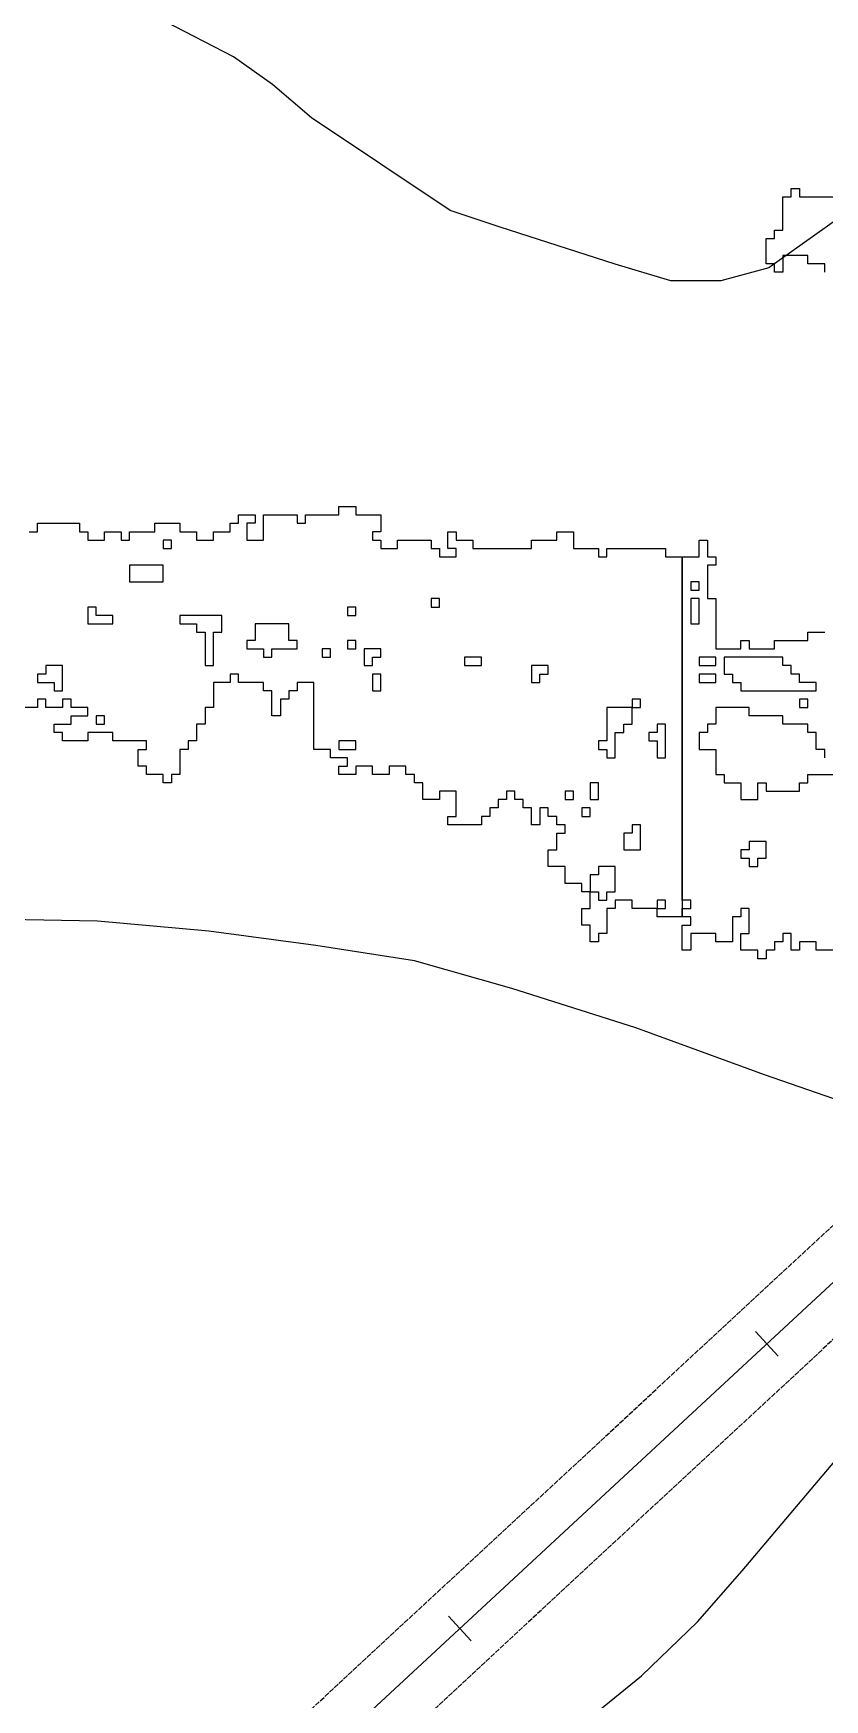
# Model space of a CAD drawing. Header units: metres. Extents: x 553506 to 563855, y 142925 to 150243.
# Drawn here: x 556845 to 557034, y 148017 to 148415 of the extents above; entities that cross this region are included whole.
import ezdxf

# ---------------------------------------------------------------- set-up
doc = ezdxf.new("R2010")
doc.units = ezdxf.units.M
doc.linetypes.add('DASHED', pattern=[1.524, 1.27, -0.254])
for name, color, linetype in [('C-ANCIENT_WOODLAND', 94, 'Continuous'), ('C-FLOOD_ZONE_3', 150, 'Continuous'), ('C-ROADS', 33, 'Continuous'), ('E-132KV-UGC-CHAINAGE', 7, 'Continuous'), ('E-132KV-UGC-ROUTE', 1, 'Continuous'), ('E-132KV-UGC-SWATHE', 4, 'DASHED')]:
    doc.layers.add(name, color=color, linetype=linetype)

msp = doc.modelspace()

# ---------------------------------------------------------------- linework, layer by layer
at = {"layer": 'C-ANCIENT_WOODLAND'}
msp.add_lwpolyline([(557037.1532, 148370.7172), (557020.6779, 148359.0154), (557009.175, 148355.9184), (557009.175, 148355.9184), (556997.2296, 148355.9184), (556983.957, 148359.9002), (556956.5269, 148368.7486), (556944.5816, 148372.7304), (556911.4001, 148394.8514), (556902.1092, 148402.815), (556892.8184, 148409.4513), (556876.4488, 148417.8573)], dxfattribs=at)
at = {"layer": 'C-FLOOD_ZONE_3'}
for points in [[(557033.9994, 148357.9994), (557033.999, 148359.999), (557031.9995, 148359.999), (557029.9994, 148359.9994), (557029.999, 148361.999), (557026.001, 148361.999), (557024.001, 148361.999), (557024.0006, 148357.9994), (557021.9994, 148357.9994), (557021.999, 148359.999), (557019.9994, 148359.9994), (557019.9993, 148366.0005), (557021.999, 148366.001), (557021.9994, 148368.0006), (557023.999, 148368.001), (557023.999, 148372.001), (557023.9993, 148376.0005), (557025.999, 148376.001), (557025.9995, 148378.0007), (557028.0006, 148378.0006), (557028.001, 148376.001), (557030, 148376.001), (557032.001, 148376.001), (557033.999, 148376.001), (557038.001, 148376.001)], [(556843.9994, 148296.0006), (556845.999, 148296.001), (556845.9994, 148298.0006), (556856.0006, 148298.0006), (556856.001, 148296.001), (556858.0006, 148296.0006), (556858.001, 148294.001), (556861.999, 148294.001), (556861.9994, 148296.0006), (556866.0006, 148296.0006), (556866.001, 148294.001), (556867.999, 148294.001), (556867.9994, 148296.0006), (556873.999, 148296.001), (556873.9994, 148298.0006), (556880.0006, 148298.0006), (556880.001, 148296.001), (556882.001, 148296.001), (556884.0006, 148296.0006), (556884.001, 148294.001), (556887.999, 148294.001), (556887.9994, 148296.0006), (556891.999, 148296.001), (556891.9994, 148298.0006), (556893.999, 148298.001), (556893.9994, 148300.0006), (556898.0006, 148300.0006), (556898.0006, 148297.9994), (556896.001, 148297.999), (556896.001, 148294.001), (556899.999, 148294.001), (556899.9994, 148300.0006), (556903.999, 148300.001), (556908.0006, 148300.0006), (556908.001, 148298.001), (556909.999, 148298.001), (556909.9994, 148300.0006), (556917.999, 148300.001), (556917.9994, 148302.0006), (556922.0006, 148302.0006), (556922.001, 148300.001), (556928.0006, 148300.0006), (556928.0006, 148295.9994), (556926.001, 148295.999), (556926.001, 148294.001), (556928.0006, 148294.0006), (556928.001, 148292.001), (556931.999, 148292.001), (556931.9994, 148294.0006), (556940.0006, 148294.0006), (556940.001, 148292.001), (556942.0006, 148292.0006), (556942.001, 148290.001), (556945.999, 148290.001), (556945.999, 148291.999), (556943.9994, 148291.9994), (556943.9994, 148296.0006), (556946.0006, 148296.0006), (556946.001, 148294.001), (556950.0006, 148294.0006), (556950.001, 148292.001), (556963.999, 148292.001), (556963.9994, 148294.0006), (556969.999, 148294.001), (556969.9994, 148296.0006), (556974.0006, 148296.0006), (556974.001, 148292.001), (556980.0006, 148292.0006), (556980.001, 148290.001), (556981.999, 148290.001), (556981.9994, 148292.0006), (556996.0006, 148292.0006), (556996.001, 148290.001), (557000, 148290.001), (557000, 148260.001), (557000, 148255.999), (557000, 148203.999), (556993.9994, 148203.9994), (556994, 148206), (556989.999, 148205.999), (556987.9994, 148205.9994), (556987.9994, 148205.9994), (556987.999, 148207.999), (556984.001, 148207.999), (556984.0006, 148205.9994), (556982.001, 148205.999), (556982.0006, 148199.9994), (556980.001, 148199.999), (556980.0006, 148197.9994), (556977.9994, 148197.9994), (556977.999, 148199.999), (556977.999, 148201.999), (556975.9994, 148201.9994), (556975.9994, 148206.0006), (556977.999, 148206.001), (556978, 148210), (556975.9994, 148209.9994), (556975.999, 148211.999), (556971.9995, 148211.9993), (556971.999, 148215.999), (556967.9994, 148215.9994), (556967.9994, 148220.0006), (556969.999, 148220.001), (556969.9994, 148224.0006), (556971.999, 148224.001), (556971.999, 148225.999), (556969.9994, 148225.9994), (556969.999, 148227.999), (556967.9994, 148227.9994), (556967.999, 148229.999), (556966.001, 148229.999), (556966.0006, 148225.9994), (556963.9995, 148225.9993), (556963.999, 148229.999), (556961.9994, 148229.9994), (556961.999, 148231.999), (556959.9994, 148231.9994), (556959.999, 148233.999), (556958.001, 148233.999), (556958.0006, 148231.9994), (556956.001, 148231.999), (556956.0006, 148229.9994), (556954.001, 148229.999), (556954.0006, 148227.9994), (556952.001, 148227.999), (556952.0005, 148225.9993), (556948.001, 148225.999), (556943.9994, 148225.9994), (556943.9994, 148228.0006), (556945.999, 148228.001), (556945.999, 148233.999), (556942.001, 148233.999), (556942.0007, 148231.9995), (556937.9994, 148231.9994), (556937.999, 148235.999), (556935.9994, 148235.9994), (556935.999, 148237.999), (556933.9994, 148237.9994), (556933.999, 148239.999), (556930.001, 148239.999), (556930.0006, 148237.9994), (556925.9994, 148237.9994), (556925.999, 148239.999), (556922.001, 148239.999), (556922.0006, 148237.9994), (556917.9994, 148237.9994), (556917.9994, 148240.0006), (556919.999, 148240.001), (556919.999, 148241.999), (556915.9994, 148241.9994), (556915.999, 148243.999), (556911.9994, 148243.9994), (556911.999, 148259.999), (556908.001, 148259.999), (556908.0006, 148257.9994), (556906.001, 148257.999), (556906.0006, 148255.9994), (556904.001, 148255.999), (556904.0006, 148251.9994), (556901.9994, 148251.9994), (556901.999, 148257.999), (556899.9994, 148257.9994), (556899.999, 148259.999), (556893.9994, 148259.9994), (556893.999, 148261.999), (556892.001, 148261.999), (556892.0006, 148259.9994), (556888.001, 148259.999), (556888.0006, 148253.9994), (556886.001, 148253.999), (556886.0006, 148249.9994), (556884.001, 148249.999), (556884.0006, 148245.9994), (556882.001, 148245.999), (556882.0006, 148243.9994), (556880.001, 148243.999), (556880.001, 148241.999), (556880.0006, 148237.9994), (556878.001, 148237.999), (556878.0006, 148235.9994), (556875.9994, 148235.9994), (556875.999, 148237.999), (556871.9994, 148237.9994), (556871.999, 148239.999), (556869.9994, 148239.9994), (556869.9993, 148244.0005), (556871.999, 148244.001), (556871.999, 148245.999), (556865.999, 148245.999), (556863.9994, 148245.9994), (556863.999, 148247.999), (556858.001, 148247.999), (556858.0006, 148245.9994), (556851.9994, 148245.9994), (556851.999, 148247.999), (556849.9994, 148247.9994), (556849.9994, 148250.0006), (556853.999, 148250.001), (556853.9994, 148252.0006), (556857.999, 148252.001), (556857.999, 148253.999), (556853.9994, 148253.9994), (556853.999, 148255.999), (556852.001, 148255.999), (556852.0006, 148253.9994), (556847.9994, 148253.9994), (556847.999, 148255.999), (556846.001, 148255.999), (556846.0006, 148253.9994), (556842.001, 148253.999)], [(557036.0006, 148195.9994), (557031.9994, 148195.9994), (557031.999, 148197.999), (557028.001, 148197.999), (557028.0006, 148195.9994), (557025.9994, 148195.9994), (557025.999, 148199.999), (557024.001, 148199.999), (557024.0006, 148197.9994), (557022.001, 148197.999), (557022.0006, 148195.9994), (557020.001, 148195.999), (557020.0006, 148193.9994), (557017.9994, 148193.9994), (557017.999, 148195.999), (557013.9994, 148195.9994), (557013.9994, 148200.0006), (557015.999, 148200.001), (557015.999, 148205.999), (557014.001, 148205.999), (557014.0006, 148203.9994), (557012.001, 148203.999), (557012.0006, 148197.9994), (557012.0006, 148197.9994), (557007.9994, 148197.9994), (557007.999, 148199.999), (557002.001, 148199.999), (557002.0006, 148195.9994), (557000, 148195.999), (557000, 148202.001), (557001.999, 148202.001), (557001.999, 148203.999), (557000, 148203.999), (557000.0005, 148206.001), (557001.999, 148206.001), (557001.999, 148207.999), (557000.0007, 148207.999), (557000, 148255.999), (557000, 148260.001), (557000, 148290.001), (557003.999, 148290.001), (557003.9994, 148294.0006), (557006.0006, 148294.0006), (557006.001, 148290.001), (557008.0007, 148290.0005), (557008.0006, 148287.9994), (557006.001, 148287.999), (557006.001, 148285.999), (557006.001, 148284.001), (557006.001, 148280.001), (557008.0006, 148280.0006), (557008.001, 148268.001), (557013.999, 148268.001), (557013.9994, 148270.0006), (557016.0006, 148270.0006), (557016.001, 148268.001), (557021.999, 148268.001), (557021.9994, 148270.0006), (557029.999, 148270.001), (557029.9994, 148272.0006), (557034.0006, 148272.0006)], [(557033.9994, 148241.9994), (557033.999, 148243.999), (557031.9993, 148243.9995), (557031.999, 148245.999), (557031.999, 148247.999), (557029.9994, 148247.9994), (557029.999, 148249.999), (557027.999, 148249.999), (557026.0005, 148249.999), (557023.9994, 148249.9994), (557023.999, 148251.999), (557021.9995, 148251.999), (557018, 148251.999), (557015.9994, 148251.9994), (557015.999, 148253.999), (557013.9995, 148253.999), (557012.001, 148253.999), (557010, 148253.999), (557008.001, 148253.999), (557008.001, 148251.999), (557008.0006, 148249.9994), (557006.001, 148249.999), (557006.0006, 148247.9994), (557004.001, 148247.999), (557004.001, 148244.001), (557008.0006, 148244.0006), (557008.001, 148240.001), (557008.001, 148238.001), (557010.0006, 148238.0006), (557010.001, 148236.001), (557014.0005, 148236.0007), (557014.001, 148232.001), (557017.999, 148232.001), (557017.9994, 148236.0006), (557020.0006, 148236.0006), (557020.001, 148234.001), (557027.999, 148234.001), (557027.9994, 148236.0006), (557029.999, 148236.001), (557029.9994, 148238.0006), (557037.999, 148238.001)]]:
    msp.add_lwpolyline(points, dxfattribs=at)
for points in [[(556877.999, 148292.001), (556877.999, 148293.999), (556876.001, 148293.999), (556876.001, 148292.001), (556877.999, 148292.001)], [(556872.001, 148284.001), (556875.999, 148284.001), (556875.999, 148287.999), (556870.001, 148287.999), (556868.001, 148287.999), (556868.001, 148284.001), (556870, 148284.001), (556872.001, 148284.001)], [(557002.001, 148283.999), (557002.001, 148282.001), (557003.999, 148282.001), (557003.999, 148283.999), (557002.001, 148283.999)], [(556941.999, 148278.001), (556941.999, 148279.999), (556940.001, 148279.999), (556940.001, 148278.001), (556941.999, 148278.001)], [(557002.001, 148279.999), (557002.001, 148274.001), (557003.999, 148274.001), (557003.999, 148279.999), (557002.001, 148279.999)], [(556858.001, 148277.999), (556858.001, 148274.001), (556860, 148274.001), (556862, 148274.001), (556863.999, 148274.001), (556863.999, 148275.999), (556859.9994, 148275.9994), (556859.999, 148277.999), (556858.001, 148277.999)], [(556886.0006, 148272.0006), (556886.001, 148264.001), (556887.999, 148264.001), (556887.9994, 148272.0006), (556889.999, 148272.001), (556889.999, 148275.999), (556883.9995, 148275.999), (556882.001, 148275.999), (556880.001, 148275.999), (556880.001, 148274.001), (556882.001, 148274.001), (556884.0005, 148274.0007), (556884.001, 148272.001), (556886.0006, 148272.0006)], [(556921.999, 148276.001), (556921.999, 148277.999), (556920.001, 148277.999), (556920.001, 148276.001), (556921.999, 148276.001)], [(556896.001, 148268.001), (556900.0006, 148268.0006), (556900.001, 148266.001), (556901.999, 148266.001), (556901.9994, 148268.0006), (556904.001, 148268.001), (556907.999, 148268.001), (556907.999, 148269.999), (556905.9994, 148269.9994), (556905.999, 148271.999), (556905.999, 148273.999), (556902, 148273.999), (556898.001, 148273.999), (556898.0006, 148269.9994), (556896.001, 148269.999), (556896.001, 148268.001)], [(556915.999, 148266.001), (556915.999, 148267.999), (556914.001, 148267.999), (556914.001, 148266.001), (556915.999, 148266.001)], [(556921.999, 148268.001), (556921.999, 148269.999), (556920.001, 148269.999), (556920.001, 148268.001), (556921.999, 148268.001)], [(556927.999, 148267.999), (556924.001, 148267.999), (556924.001, 148264.001), (556925.999, 148264.001), (556925.9994, 148266.0006), (556927.999, 148266.001), (556927.999, 148267.999)], [(556846.001, 148260.001), (556850.0006, 148260.0006), (556850.001, 148258.001), (556851.999, 148258.001), (556851.999, 148263.999), (556848.001, 148263.999), (556848.0006, 148261.9994), (556846.001, 148261.999), (556846.001, 148260.001)], [(556951.999, 148264.001), (556951.999, 148265.999), (556948.001, 148265.999), (556948.001, 148264.001), (556951.999, 148264.001)], [(556967.999, 148263.999), (556964.001, 148263.999), (556964.001, 148260.001), (556965.999, 148260.001), (556965.9994, 148262.0006), (556967.999, 148262.001), (556967.999, 148263.999)], [(557004.001, 148265.999), (557004.001, 148264.001), (557007.999, 148264.001), (557007.999, 148265.999), (557004.001, 148265.999)], [(557014.0006, 148260.0006), (557014.001, 148258.001), (557031.999, 148258.001), (557031.999, 148259.999), (557027.9994, 148259.9994), (557027.999, 148261.999), (557025.9994, 148261.9994), (557025.999, 148263.999), (557023.9994, 148263.9994), (557023.999, 148265.999), (557010.001, 148265.999), (557010.001, 148262.001), (557012.0006, 148262.0006), (557012.001, 148260.001), (557014.0006, 148260.0006)], [(556927.999, 148258.001), (556927.999, 148261.999), (556926.001, 148261.999), (556926.001, 148258.001), (556927.999, 148258.001)], [(557004.001, 148261.999), (557004.001, 148260.001), (557007.999, 148260.001), (557007.999, 148261.999), (557004.001, 148261.999)], [(556988.001, 148255.999), (556988, 148254), (556989.999, 148254.001), (556989.999, 148255.999), (556988.001, 148255.999)], [(557028.001, 148255.999), (557028.001, 148254.001), (557029.999, 148254.001), (557029.999, 148255.999), (557028.001, 148255.999)], [(556861.999, 148250.001), (556861.999, 148251.999), (556860.001, 148251.999), (556860.001, 148250.001), (556861.999, 148250.001)], [(556985.999, 148253.999), (556984.001, 148253.999), (556982.001, 148253.999), (556982.001, 148251.999), (556982.001, 148250.001), (556982.0006, 148245.9994), (556980.001, 148245.999), (556980.001, 148244.001), (556982.0006, 148244.0006), (556982.001, 148242.001), (556983.999, 148242.001), (556983.9995, 148248.0007), (556985.999, 148248.001), (556985.9994, 148250.0006), (556987.999, 148250.001), (556987.999, 148251.999), (556988, 148254), (556985.999, 148253.999)], [(556995.999, 148242.001), (556995.999, 148249.999), (556994.001, 148249.999), (556994.0006, 148247.9994), (556992.001, 148247.999), (556992.001, 148246.001), (556994.0006, 148246.0006), (556994.001, 148242.001), (556995.999, 148242.001)], [(556921.999, 148244.001), (556921.999, 148245.999), (556918.001, 148245.999), (556918.001, 148244.001), (556921.999, 148244.001)], [(556979.999, 148232.001), (556979.999, 148235.999), (556978.001, 148235.999), (556978.001, 148232.001), (556979.999, 148232.001)], [(556973.999, 148232.001), (556973.999, 148233.999), (556972.001, 148233.999), (556972.001, 148232.001), (556973.999, 148232.001)], [(556977.999, 148228.001), (556977.999, 148229.999), (556976.001, 148229.999), (556976.001, 148228.001), (556977.999, 148228.001)], [(556986.001, 148220.001), (556989.999, 148220.001), (556989.999, 148225.999), (556988.001, 148225.999), (556988.0006, 148223.9994), (556986.001, 148223.999), (556986.001, 148220.001)], [(557016.0006, 148218.0006), (557016.001, 148216.001), (557017.999, 148216.001), (557017.9994, 148218.0006), (557019.999, 148218.001), (557019.999, 148219.999), (557019.999, 148221.999), (557016.001, 148221.999), (557016.0006, 148219.9994), (557014.001, 148219.999), (557014.001, 148218.001), (557016.0006, 148218.0006)], [(556980.0006, 148210.0006), (556980.001, 148208.001), (556981.999, 148208.001), (556981.9994, 148210.0006), (556983.999, 148210.001), (556983.999, 148215.999), (556981.999, 148215.999), (556980.001, 148215.999), (556980.0006, 148213.9994), (556978.001, 148213.999), (556978.001, 148212.001), (556978, 148210), (556980.0006, 148210.0006)], [(556995.999, 148206.001), (556995.999, 148207.999), (556994.001, 148207.999), (556994, 148206), (556995.999, 148206.001)]]:
    msp.add_lwpolyline(points, close=True, dxfattribs=at)
at = {"layer": 'C-ROADS'}
for points in [[(557085.6659, 148143.4374), (557019.6541, 148166.2601), (556988.8884, 148177.462), (556959.3099, 148186.8751), (556936.0465, 148193.4652), (556912.4535, 148197.1182), (556886.8884, 148200.5664), (556860.3635, 148202.9392), (556838.8818, 148203.385), (556789.5399, 148203.6924), (556764.0606, 148203.6491), (556646.7937, 148204.8009), (556509.8427, 148205.233), (556469.2801, 148205.5774), (556388.3475, 148206.8295)], [(556846.4965, 147876.673), (556855.3686, 147884.2116), (556878.3127, 147908.0286), (556891.5032, 147925.9274), (556898.7476, 147935.2527), (556903.3644, 147942.027), (556915.9947, 147960.8659), (556927.1726, 147974.3849), (556935.0407, 147982.2825), (556942.0764, 147987.9065), (556958.1334, 147998.6922), (556970.7195, 148006.8453), (556990.2147, 148022.7), (557003.655, 148035.6095), (557014.3344, 148047.8113), (557037.3409, 148075.0256), (557052.6837, 148094.2928), (557068.3865, 148114.5838), (557077.518, 148128.4747), (557081.3099, 148135.2351), (557085.6659, 148143.4374)]]:
    msp.add_lwpolyline(points, dxfattribs=at)
at = {"layer": 'E-132KV-UGC-CHAINAGE'}
for p, q in [((557022.9007, 148099.0529), (557017.4612, 148104.919)), ((556949.5739, 148031.0589), (556944.1344, 148036.9251))]:
    msp.add_line(p, q, dxfattribs=at)
at = {"layer": 'E-132KV-UGC-ROUTE'}
msp.add_lwpolyline([(555435, 146625), (555845, 147035), (555905, 147075), (556025, 147075), (556095, 147145), (556075, 147185), (556075, 147385), (556265, 147575), (556405, 147575), (556445, 147615), (556495, 147615), (557045, 148125), (557085, 148095), (557125, 148135), (557255, 148145)], dxfattribs=at)
at = {"layer": 'E-132KV-UGC-SWATHE'}
for points in [[(557255.767, 148135.0295), (557129.4553, 148125.3132), (557092.0711, 148087.9289), (557091.3664, 148087.2884), (557090.6041, 148086.7178), (557089.7909, 148086.2223), (557088.9343, 148085.8064), (557088.042, 148085.4739), (557087.1221, 148085.2278), (557086.183, 148085.0702), (557085.2332, 148085.0027), (557084.2812, 148085.0259), (557083.3358, 148085.1395), (557082.4054, 148085.3425), (557081.4986, 148085.633), (557080.6235, 148086.0085), (557079.7881, 148086.4656), (557079, 148087), (557045.6782, 148111.9913), (556501.7994, 147607.6673)], [(556491.0771, 147625), (557038.2006, 148132.3327)]]:
    msp.add_lwpolyline(points, dxfattribs=at)

doc.saveas('drawing.dxf')
